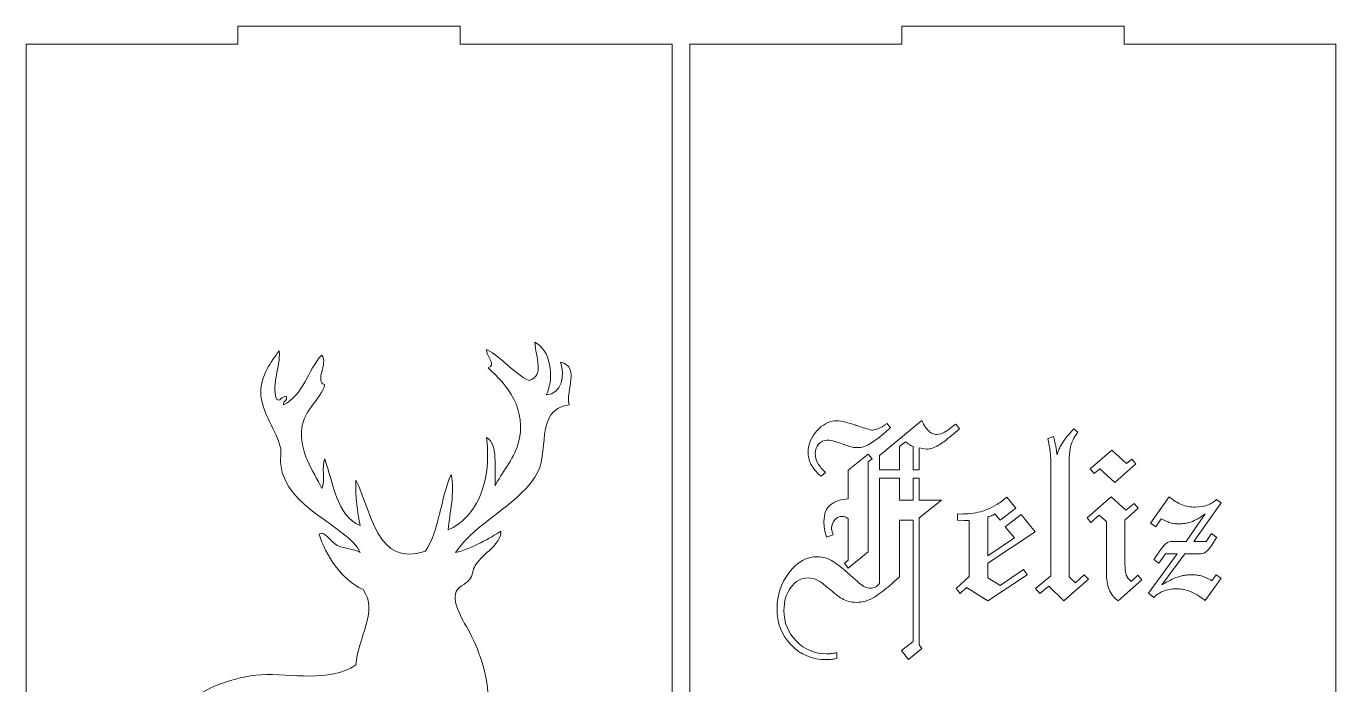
# Model space of a CAD drawing. Header units: millimetres. Extents: x -1983 to 1983, y -412 to 412.
# Drawn here: x 1202.1 to 1421, y 93.6 to 203.6 of the extents above; entities that cross this region are included whole.
import ezdxf

# ---------------------------------------------------------------- set-up
doc = ezdxf.new("R2010")
doc.units = ezdxf.units.MM
doc.header["$MEASUREMENT"] = 0
doc.layers.add('Camada 1', color=7, linetype='Continuous')

msp = doc.modelspace()

# ---------------------------------------------------------------- linework, layer by layer
at = {"layer": 'Camada 1', "color": 250, "lineweight": 9}
for points, knots in [([(1202.1318, 200.589), (1202.1318, 200.589), (1202.1318, -13.4106), (1202.1318, -13.4106), (1202.1318, -13.4106), (1202.1318, -13.4106), (1237.5246, -13.4106), (1237.5246, -13.4106), (1237.5246, -13.4106), (1237.5246, -13.4106), (1237.5246, -16.4106), (1237.5246, -16.4106), (1237.5246, -16.4106), (1237.5246, -16.4106), (1274.6674, -16.4106), (1274.6674, -16.4106), (1274.6674, -16.4106), (1274.6674, -16.4106), (1274.6674, -13.4106), (1274.6674, -13.4106), (1274.6674, -13.4106), (1274.6674, -13.4106), (1310.0602, -13.4106), (1310.0602, -13.4106), (1310.0602, -13.4106), (1310.0602, -13.4106), (1310.0602, 200.589), (1310.0602, 200.589), (1310.0602, 200.589), (1310.0602, 200.589), (1274.6674, 200.589), (1274.6674, 200.589), (1274.6674, 200.589), (1274.6674, 200.589), (1274.6674, 203.589), (1274.6674, 203.589), (1274.6674, 203.589), (1274.6674, 203.589), (1237.5246, 203.589), (1237.5246, 203.589), (1237.5246, 203.589), (1237.5246, 203.589), (1237.5246, 200.589), (1237.5246, 200.589), (1237.5246, 200.589), (1237.5246, 200.589), (1202.1318, 200.589), (1202.1318, 200.589)], [0, 0, 0, 0, 0.07692308, 0.07692308, 0.07692308, 0.07692308, 0.15384615, 0.15384615, 0.15384615, 0.15384615, 0.23076923, 0.23076923, 0.23076923, 0.23076923, 0.30769231, 0.30769231, 0.30769231, 0.30769231, 0.38461538, 0.38461538, 0.38461538, 0.38461538, 0.46153846, 0.46153846, 0.46153846, 0.46153846, 0.53846154, 0.53846154, 0.53846154, 0.53846154, 0.61538462, 0.61538462, 0.61538462, 0.61538462, 0.69230769, 0.69230769, 0.69230769, 0.69230769, 0.76923077, 0.76923077, 0.76923077, 0.76923077, 0.84615385, 0.84615385, 0.84615385, 0.84615385, 1, 1, 1, 1]), ([(1202.1318, 200.589), (1202.1318, 200.589), (1202.1318, -13.4106), (1202.1318, -13.4106), (1202.1318, -13.4106), (1202.1318, -13.4106), (1237.5246, -13.4106), (1237.5246, -13.4106), (1237.5246, -13.4106), (1237.5246, -13.4106), (1237.5246, -16.4106), (1237.5246, -16.4106), (1237.5246, -16.4106), (1237.5246, -16.4106), (1274.6674, -16.4106), (1274.6674, -16.4106), (1274.6674, -16.4106), (1274.6674, -16.4106), (1274.6674, -13.4106), (1274.6674, -13.4106), (1274.6674, -13.4106), (1274.6674, -13.4106), (1310.0602, -13.4106), (1310.0602, -13.4106), (1310.0602, -13.4106), (1310.0602, -13.4106), (1310.0602, 200.589), (1310.0602, 200.589), (1310.0602, 200.589), (1310.0602, 200.589), (1274.6674, 200.589), (1274.6674, 200.589), (1274.6674, 200.589), (1274.6674, 200.589), (1274.6674, 203.589), (1274.6674, 203.589), (1274.6674, 203.589), (1274.6674, 203.589), (1237.5246, 203.589), (1237.5246, 203.589), (1237.5246, 203.589), (1237.5246, 203.589), (1237.5246, 200.589), (1237.5246, 200.589), (1237.5246, 200.589), (1237.5246, 200.589), (1202.1318, 200.589), (1202.1318, 200.589)], [0, 0, 0, 0, 0.07692308, 0.07692308, 0.07692308, 0.07692308, 0.15384615, 0.15384615, 0.15384615, 0.15384615, 0.23076923, 0.23076923, 0.23076923, 0.23076923, 0.30769231, 0.30769231, 0.30769231, 0.30769231, 0.38461538, 0.38461538, 0.38461538, 0.38461538, 0.46153846, 0.46153846, 0.46153846, 0.46153846, 0.53846154, 0.53846154, 0.53846154, 0.53846154, 0.61538462, 0.61538462, 0.61538462, 0.61538462, 0.69230769, 0.69230769, 0.69230769, 0.69230769, 0.76923077, 0.76923077, 0.76923077, 0.76923077, 0.84615385, 0.84615385, 0.84615385, 0.84615385, 1, 1, 1, 1]), ([(1313.0602, 200.589), (1313.0602, 200.589), (1313.0602, -13.4106), (1313.0602, -13.4106), (1313.0602, -13.4106), (1313.0602, -13.4106), (1348.453, -13.4106), (1348.453, -13.4106), (1348.453, -13.4106), (1348.453, -13.4106), (1348.453, -16.4106), (1348.453, -16.4106), (1348.453, -16.4106), (1348.453, -16.4106), (1385.5958, -16.4106), (1385.5958, -16.4106), (1385.5958, -16.4106), (1385.5958, -16.4106), (1385.5958, -13.4106), (1385.5958, -13.4106), (1385.5958, -13.4106), (1385.5958, -13.4106), (1420.9886, -13.4106), (1420.9886, -13.4106), (1420.9886, -13.4106), (1420.9886, -13.4106), (1420.9886, 200.589), (1420.9886, 200.589), (1420.9886, 200.589), (1420.9886, 200.589), (1385.5958, 200.589), (1385.5958, 200.589), (1385.5958, 200.589), (1385.5958, 200.589), (1385.5958, 203.589), (1385.5958, 203.589), (1385.5958, 203.589), (1385.5958, 203.589), (1348.453, 203.589), (1348.453, 203.589), (1348.453, 203.589), (1348.453, 203.589), (1348.453, 200.589), (1348.453, 200.589), (1348.453, 200.589), (1348.453, 200.589), (1313.0602, 200.589), (1313.0602, 200.589)], [0, 0, 0, 0, 0.07692308, 0.07692308, 0.07692308, 0.07692308, 0.15384615, 0.15384615, 0.15384615, 0.15384615, 0.23076923, 0.23076923, 0.23076923, 0.23076923, 0.30769231, 0.30769231, 0.30769231, 0.30769231, 0.38461538, 0.38461538, 0.38461538, 0.38461538, 0.46153846, 0.46153846, 0.46153846, 0.46153846, 0.53846154, 0.53846154, 0.53846154, 0.53846154, 0.61538462, 0.61538462, 0.61538462, 0.61538462, 0.69230769, 0.69230769, 0.69230769, 0.69230769, 0.76923077, 0.76923077, 0.76923077, 0.76923077, 0.84615385, 0.84615385, 0.84615385, 0.84615385, 1, 1, 1, 1]), ([(1287.1516, 150.8027), (1289.6625, 149.6662), (1290.518, 145.0103), (1289.0511, 142.0157), (1289.0511, 142.0157), (1291.6151, 142.0855), (1292.249, 145.4518), (1291.4233, 147.4772), (1291.4233, 147.4772), (1294.7433, 146.7066), (1292.264, 142.8341), (1292.8495, 140.3564), (1292.8495, 140.3564), (1286.8079, 139.4693), (1289.9193, 132.2677), (1287.1516, 128.2494), (1287.1516, 128.2494), (1283.577, 123.0561), (1277.755, 121.0996), (1273.8588, 115.6662), (1273.8588, 115.6662), (1276.7076, 116.3773), (1279.7467, 118.1658), (1281.4558, 119.226), (1281.4558, 119.226), (1281.4799, 116.9816), (1278.5106, 115.62), (1277.1822, 113.5302), (1277.1822, 113.5302), (1276.7076, 112.7836), (1276.7576, 111.8215), (1276.2291, 111.1561), (1276.2291, 111.1561), (1275.5531, 110.2936), (1274.1431, 109.9923), (1273.8588, 108.784), (1273.8588, 108.784), (1273.3505, 106.617), (1275.9634, 103.2155), (1276.9458, 100.9471), (1276.9458, 100.9471), (1278.6086, 97.0928), (1279.5525, 93.9924), (1279.3161, 88.8399), (1279.3161, 88.8399), (1278.9821, 81.4479), (1280.9164, 77.0841), (1278.1303, 71.7482), (1278.1303, 71.7482), (1277.5834, 70.7007), (1276.1901, 69.7735), (1275.9945, 68.4211), (1275.9945, 68.4211), (1275.0112, 61.5793), (1273.8143, 51.4976), (1275.2833, 44.9219), (1275.2833, 44.9219), (1275.5364, 44.0353), (1274.6917, 44.2462), (1274.8065, 43.4959), (1274.8065, 43.4959), (1275.6545, 42.0474), (1276.2551, 40.3549), (1276.7061, 38.5149), (1276.7061, 38.5149), (1274.0616, 37.909), (1270.4665, 38.4892), (1270.533, 41.3636), (1270.533, 41.3636), (1270.5479, 41.9327), (1270.9227, 42.5499), (1271.0097, 43.2595), (1271.0097, 43.2595), (1271.6654, 48.6801), (1268.6891, 56.6263), (1268.8721, 60.5893), (1268.8721, 60.5893), (1266.9564, 61.5626), (1264.089, 62.7418), (1261.7497, 61.3003), (1261.7497, 61.3003), (1261.7593, 60.8939), (1261.5744, 60.6875), (1261.2751, 60.5893), (1261.2751, 60.5893), (1260.4418, 56.8853), (1262.7145, 53.2493), (1262.6995, 49.4281), (1262.6995, 49.4281), (1262.6888, 46.8197), (1261.4397, 44.3457), (1262.2249, 42.0768), (1262.2249, 42.0768), (1262.67, 40.7834), (1264.6375, 40.1812), (1264.1239, 38.5149), (1264.1239, 38.5149), (1262.3043, 38.1528), (1260.0245, 38.4409), (1258.19, 38.7515), (1258.19, 38.7515), (1259.3424, 46.4776), (1257.3822, 53.6997), (1255.1026, 59.8781), (1255.1026, 59.8781), (1252.8299, 59.6855), (1251.1046, 60.4043), (1249.168, 59.8781), (1249.168, 59.8781), (1247.5298, 54.3389), (1239.705, 50.0287), (1242.7591, 42.7864), (1242.7591, 42.7864), (1243.5961, 40.7947), (1245.8056, 40.5142), (1245.8426, 37.3249), (1245.8426, 37.3249), (1244.6585, 37.0959), (1242.4726, 37.473), (1240.6215, 37.3249), (1240.6215, 37.3249), (1240.681, 42.1214), (1235.635, 46.4261), (1235.635, 50.3833), (1235.635, 50.3833), (1235.635, 54.8398), (1242.2693, 58.073), (1239.4356, 64.1512), (1239.4356, 64.1512), (1236.8304, 64.6832), (1235.803, 61.2895), (1234.6874, 58.6898), (1234.6874, 58.6898), (1232.3761, 53.3098), (1229.3552, 46.6755), (1228.2785, 41.1233), (1228.2785, 41.1233), (1229.383, 39.6974), (1231.3411, 39.1246), (1231.1256, 36.3757), (1231.1256, 36.3757), (1229.0598, 36.7078), (1226.8942, 36.4309), (1225.191, 36.6121), (1225.191, 36.6121), (1225.0452, 40.5212), (1224.6719, 44.2274), (1225.191, 48.244), (1225.191, 48.244), (1225.568, 51.1615), (1227.4891, 53.6037), (1227.8032, 55.8395), (1227.8032, 55.8395), (1229.8078, 70.1499), (1220.1709, 83.3045), (1229.2281, 90.7372), (1229.2281, 90.7372), (1232.0379, 93.0487), (1236.8026, 94.9905), (1241.3329, 95.2506), (1241.3329, 95.2506), (1246.5152, 95.5428), (1252.6673, 93.8579), (1257.2379, 96.9115), (1257.2379, 96.9115), (1257.4412, 101.2811), (1261.0884, 105.8683), (1258.4242, 109.4936), (1258.4242, 109.4936), (1254.7256, 111.1764), (1252.204, 115.2983), (1251.0677, 118.7531), (1251.0677, 118.7531), (1252.0098, 119.4458), (1252.8689, 117.4766), (1254.1527, 116.854), (1254.1527, 116.854), (1255.4404, 116.2278), (1256.8519, 116.3885), (1257.9513, 115.6662), (1257.9513, 115.6662), (1255.8823, 120.1849), (1245.5342, 122.9344), (1244.6585, 130.3832), (1244.6585, 130.3832), (1244.564, 131.1834), (1244.808, 132.1572), (1244.6585, 132.996), (1244.6585, 132.996), (1244.1078, 136.0662), (1241.3438, 138.9654), (1241.3329, 142.4881), (1241.3329, 142.4881), (1241.3272, 145.1917), (1243.0122, 147.5196), (1244.4199, 149.3776), (1244.4199, 149.3776), (1244.6419, 146.4111), (1243.0974, 144.127), (1243.9454, 141.304), (1243.9454, 141.304), (1244.5588, 140.7169), (1244.8286, 141.8178), (1245.6044, 141.7792), (1245.6044, 141.7792), (1245.8613, 140.8923), (1245.0183, 141.103), (1245.1293, 140.3564), (1245.1293, 140.3564), (1248.4644, 141.9288), (1249.1498, 146.1483), (1251.5406, 148.6651), (1251.5406, 148.6651), (1252.6727, 147.1404), (1250.2379, 144.3898), (1252.0173, 143.6781), (1252.0173, 143.6781), (1251.2451, 141.1099), (1248.6028, 139.5916), (1248.2167, 136.5557), (1248.2167, 136.5557), (1247.6992, 132.462), (1250.0996, 129.3708), (1251.5406, 126.3504), (1251.5406, 126.3504), (1252.1369, 127.5732), (1251.472, 130.0599), (1252.0173, 131.3331), (1252.0173, 131.3331), (1253.5097, 127.1264), (1253.9699, 121.8903), (1257.9513, 120.1779), (1257.9513, 120.1779), (1257.5153, 122.5076), (1257.1034, 124.8627), (1257.2379, 127.7727), (1257.2379, 127.7727), (1259.7784, 122.7253), (1260.7265, 113.0626), (1268.8721, 115.9042), (1268.8721, 115.9042), (1271.1411, 119.3354), (1271.3942, 124.7761), (1273.1471, 128.7209), (1273.1471, 128.7209), (1273.8143, 125.7572), (1272.8833, 122.3412), (1272.6705, 119.4662), (1272.6705, 119.4662), (1277.0679, 121.3969), (1280.0036, 126.8509), (1279.0795, 134.895), (1279.0795, 134.895), (1281.057, 133.7056), (1280.3453, 129.8293), (1280.5045, 126.8212), (1280.5045, 126.8212), (1281.4538, 128.887), (1283.6009, 131.2794), (1284.303, 133.7056), (1284.303, 133.7056), (1286.0302, 139.6674), (1282.435, 143.7207), (1279.3161, 146.5273), (1279.3161, 146.5273), (1280.7742, 146.9726), (1279.0357, 148.4249), (1279.0795, 149.6142), (1279.0795, 149.6142), (1281.7626, 148.1808), (1283.4235, 145.729), (1286.2018, 144.3898), (1286.2018, 144.3898), (1288.8404, 145.3322), (1287.2311, 148.258), (1287.1516, 150.8027)], [0, 0, 0, 0, 0.01428571, 0.01428571, 0.01428571, 0.01428571, 0.02857143, 0.02857143, 0.02857143, 0.02857143, 0.04285714, 0.04285714, 0.04285714, 0.04285714, 0.05714286, 0.05714286, 0.05714286, 0.05714286, 0.07142857, 0.07142857, 0.07142857, 0.07142857, 0.08571429, 0.08571429, 0.08571429, 0.08571429, 0.1, 0.1, 0.1, 0.1, 0.11428571, 0.11428571, 0.11428571, 0.11428571, 0.12857143, 0.12857143, 0.12857143, 0.12857143, 0.14285714, 0.14285714, 0.14285714, 0.14285714, 0.15714286, 0.15714286, 0.15714286, 0.15714286, 0.17142857, 0.17142857, 0.17142857, 0.17142857, 0.18571429, 0.18571429, 0.18571429, 0.18571429, 0.2, 0.2, 0.2, 0.2, 0.21428571, 0.21428571, 0.21428571, 0.21428571, 0.22857143, 0.22857143, 0.22857143, 0.22857143, 0.24285714, 0.24285714, 0.24285714, 0.24285714, 0.25714286, 0.25714286, 0.25714286, 0.25714286, 0.27142857, 0.27142857, 0.27142857, 0.27142857, 0.28571429, 0.28571429, 0.28571429, 0.28571429, 0.3, 0.3, 0.3, 0.3, 0.31428571, 0.31428571, 0.31428571, 0.31428571, 0.32857143, 0.32857143, 0.32857143, 0.32857143, 0.34285714, 0.34285714, 0.34285714, 0.34285714, 0.35714286, 0.35714286, 0.35714286, 0.35714286, 0.37142857, 0.37142857, 0.37142857, 0.37142857, 0.38571429, 0.38571429, 0.38571429, 0.38571429, 0.4, 0.4, 0.4, 0.4, 0.41428571, 0.41428571, 0.41428571, 0.41428571, 0.42857143, 0.42857143, 0.42857143, 0.42857143, 0.44285714, 0.44285714, 0.44285714, 0.44285714, 0.45714286, 0.45714286, 0.45714286, 0.45714286, 0.47142857, 0.47142857, 0.47142857, 0.47142857, 0.48571429, 0.48571429, 0.48571429, 0.48571429, 0.5, 0.5, 0.5, 0.5, 0.51428571, 0.51428571, 0.51428571, 0.51428571, 0.52857143, 0.52857143, 0.52857143, 0.52857143, 0.54285714, 0.54285714, 0.54285714, 0.54285714, 0.55714286, 0.55714286, 0.55714286, 0.55714286, 0.57142857, 0.57142857, 0.57142857, 0.57142857, 0.58571429, 0.58571429, 0.58571429, 0.58571429, 0.6, 0.6, 0.6, 0.6, 0.61428571, 0.61428571, 0.61428571, 0.61428571, 0.62857143, 0.62857143, 0.62857143, 0.62857143, 0.64285714, 0.64285714, 0.64285714, 0.64285714, 0.65714286, 0.65714286, 0.65714286, 0.65714286, 0.67142857, 0.67142857, 0.67142857, 0.67142857, 0.68571429, 0.68571429, 0.68571429, 0.68571429, 0.7, 0.7, 0.7, 0.7, 0.71428571, 0.71428571, 0.71428571, 0.71428571, 0.72857143, 0.72857143, 0.72857143, 0.72857143, 0.74285714, 0.74285714, 0.74285714, 0.74285714, 0.75714286, 0.75714286, 0.75714286, 0.75714286, 0.77142857, 0.77142857, 0.77142857, 0.77142857, 0.78571429, 0.78571429, 0.78571429, 0.78571429, 0.8, 0.8, 0.8, 0.8, 0.81428571, 0.81428571, 0.81428571, 0.81428571, 0.82857143, 0.82857143, 0.82857143, 0.82857143, 0.84285714, 0.84285714, 0.84285714, 0.84285714, 0.85714286, 0.85714286, 0.85714286, 0.85714286, 0.87142857, 0.87142857, 0.87142857, 0.87142857, 0.88571429, 0.88571429, 0.88571429, 0.88571429, 0.9, 0.9, 0.9, 0.9, 0.91428571, 0.91428571, 0.91428571, 0.91428571, 0.92857143, 0.92857143, 0.92857143, 0.92857143, 0.94285714, 0.94285714, 0.94285714, 0.94285714, 0.95714286, 0.95714286, 0.95714286, 0.95714286, 0.97142857, 0.97142857, 0.97142857, 0.97142857, 1, 1, 1, 1]), ([(1334.962, 128.41), (1334.5779, 128.7349), (1334.2456, 129.0674), (1333.9648, 129.4072), (1333.9648, 129.4072), (1333.6842, 129.7467), (1333.4552, 130.094), (1333.278, 130.4485), (1333.278, 130.4485), (1333.1007, 130.7736), (1332.9752, 131.106), (1332.9014, 131.4458), (1332.9014, 131.4458), (1332.8275, 131.7853), (1332.7905, 132.1324), (1332.7905, 132.487), (1332.7905, 132.487), (1332.7905, 132.5462), (1332.7905, 132.6052), (1332.7905, 132.6642), (1332.7905, 132.6642), (1332.7905, 132.7234), (1332.7905, 132.7824), (1332.7905, 132.8415), (1332.7905, 132.8415), (1332.9088, 133.9938), (1333.4183, 135.0647), (1334.3195, 136.0544), (1334.3195, 136.0544), (1335.2206, 137.0441), (1336.188, 137.5833), (1337.222, 137.672), (1337.222, 137.672), (1337.2812, 137.672), (1337.3328, 137.672), (1337.3772, 137.672), (1337.3772, 137.672), (1337.4214, 137.672), (1337.4584, 137.672), (1337.4879, 137.672), (1337.4879, 137.672), (1337.9902, 137.672), (1338.5072, 137.6055), (1339.0389, 137.4726), (1339.0389, 137.4726), (1339.5708, 137.3397), (1340.1173, 137.1696), (1340.6787, 136.9629), (1340.6787, 136.9629), (1340.7377, 136.9629), (1340.8043, 136.9481), (1340.878, 136.9187), (1340.878, 136.9187), (1340.952, 136.8891), (1341.0332, 136.8594), (1341.1217, 136.8301), (1341.1217, 136.8301), (1341.5059, 136.6822), (1341.8974, 136.5493), (1342.2962, 136.431), (1342.2962, 136.431), (1342.695, 136.313), (1343.0865, 136.2095), (1343.4707, 136.1209), (1343.4707, 136.1209), (1343.6773, 136.1209), (1343.9284, 136.1726), (1344.2239, 136.276), (1344.2239, 136.276), (1344.5194, 136.3795), (1344.8295, 136.5196), (1345.1546, 136.6969), (1345.1546, 136.6969), (1345.2727, 136.7561), (1345.4056, 136.8373), (1345.5535, 136.9409), (1345.5535, 136.9409), (1345.701, 137.0441), (1345.834, 137.1402), (1345.9522, 137.2288), (1345.9522, 137.2288), (1345.9522, 137.2288), (1346.5726, 136.564), (1346.5726, 136.564), (1346.5726, 136.564), (1346.3363, 136.3573), (1346.0927, 136.143), (1345.8415, 135.9215), (1345.8415, 135.9215), (1345.5903, 135.6999), (1345.3319, 135.4709), (1345.0661, 135.2347), (1345.0661, 135.2347), (1344.4455, 134.7323), (1343.7956, 134.2671), (1343.1159, 133.8386), (1343.1159, 133.8386), (1342.4366, 133.4103), (1341.7423, 133.1962), (1341.0332, 133.1962), (1341.0332, 133.1962), (1340.59, 133.1962), (1340.1616, 133.2626), (1339.7481, 133.3956), (1339.7481, 133.3956), (1339.3344, 133.5285), (1338.9209, 133.6686), (1338.5072, 133.8166), (1338.5072, 133.8166), (1338.0936, 133.9641), (1337.68, 134.1046), (1337.2664, 134.2375), (1337.2664, 134.2375), (1336.8528, 134.3704), (1336.4245, 134.4369), (1335.9814, 134.4369), (1335.9814, 134.4369), (1335.42, 134.4369), (1334.9473, 134.2228), (1334.5631, 133.7943), (1334.5631, 133.7943), (1334.1791, 133.366), (1333.9872, 132.8564), (1333.9872, 132.2654), (1333.9872, 132.2654), (1333.9872, 131.6744), (1334.1274, 131.1207), (1334.4082, 130.6035), (1334.4082, 130.6035), (1334.6886, 130.0865), (1335.1246, 129.577), (1335.7153, 129.0747), (1335.7153, 129.0747), (1335.7153, 129.0747), (1334.962, 128.41), (1334.962, 128.41)], [0, 0, 0, 0, 0.02857143, 0.02857143, 0.02857143, 0.02857143, 0.05714286, 0.05714286, 0.05714286, 0.05714286, 0.08571429, 0.08571429, 0.08571429, 0.08571429, 0.11428571, 0.11428571, 0.11428571, 0.11428571, 0.14285714, 0.14285714, 0.14285714, 0.14285714, 0.17142857, 0.17142857, 0.17142857, 0.17142857, 0.2, 0.2, 0.2, 0.2, 0.22857143, 0.22857143, 0.22857143, 0.22857143, 0.25714286, 0.25714286, 0.25714286, 0.25714286, 0.28571429, 0.28571429, 0.28571429, 0.28571429, 0.31428571, 0.31428571, 0.31428571, 0.31428571, 0.34285714, 0.34285714, 0.34285714, 0.34285714, 0.37142857, 0.37142857, 0.37142857, 0.37142857, 0.4, 0.4, 0.4, 0.4, 0.42857143, 0.42857143, 0.42857143, 0.42857143, 0.45714286, 0.45714286, 0.45714286, 0.45714286, 0.48571429, 0.48571429, 0.48571429, 0.48571429, 0.51428571, 0.51428571, 0.51428571, 0.51428571, 0.54285714, 0.54285714, 0.54285714, 0.54285714, 0.57142857, 0.57142857, 0.57142857, 0.57142857, 0.6, 0.6, 0.6, 0.6, 0.62857143, 0.62857143, 0.62857143, 0.62857143, 0.65714286, 0.65714286, 0.65714286, 0.65714286, 0.68571429, 0.68571429, 0.68571429, 0.68571429, 0.71428571, 0.71428571, 0.71428571, 0.71428571, 0.74285714, 0.74285714, 0.74285714, 0.74285714, 0.77142857, 0.77142857, 0.77142857, 0.77142857, 0.8, 0.8, 0.8, 0.8, 0.82857143, 0.82857143, 0.82857143, 0.82857143, 0.85714286, 0.85714286, 0.85714286, 0.85714286, 0.88571429, 0.88571429, 0.88571429, 0.88571429, 0.91428571, 0.91428571, 0.91428571, 0.91428571, 0.94285714, 0.94285714, 0.94285714, 0.94285714, 1, 1, 1, 1]), ([(1344.7113, 129.5092), (1344.7113, 129.5092), (1344.7113, 131.911), (1344.7113, 131.911), (1344.7113, 131.911), (1344.7113, 131.911), (1351.8019, 137.7163), (1351.8019, 137.7163), (1351.8019, 137.7163), (1352.0087, 137.2732), (1352.2081, 136.9112), (1352.4001, 136.6305), (1352.4001, 136.6305), (1352.5922, 136.3499), (1352.7769, 136.1355), (1352.9542, 135.9879), (1352.9542, 135.9879), (1353.161, 135.781), (1353.3751, 135.6334), (1353.5966, 135.5448), (1353.5966, 135.5448), (1353.8182, 135.4562), (1354.0619, 135.412), (1354.328, 135.412), (1354.328, 135.412), (1354.7711, 135.412), (1355.1845, 135.5299), (1355.5687, 135.7664), (1355.5687, 135.7664), (1355.9527, 136.0027), (1356.3222, 136.2537), (1356.6766, 136.5196), (1356.6766, 136.5196), (1356.8242, 136.6379), (1356.9647, 136.7487), (1357.0976, 136.8522), (1357.0976, 136.8522), (1357.2306, 136.9554), (1357.3559, 137.0516), (1357.4741, 137.1402), (1357.4741, 137.1402), (1357.4741, 137.1402), (1358.0948, 136.3424), (1358.0948, 136.3424), (1358.0948, 136.3424), (1357.8584, 136.1355), (1357.5925, 135.9067), (1357.2969, 135.6557), (1357.2969, 135.6557), (1357.0015, 135.4045), (1356.6913, 135.1461), (1356.3665, 134.88), (1356.3665, 134.88), (1356.1004, 134.6437), (1355.8124, 134.4147), (1355.5022, 134.1931), (1355.5022, 134.1931), (1355.192, 133.9716), (1354.8891, 133.7722), (1354.5938, 133.5949), (1354.5938, 133.5949), (1354.2391, 133.3881), (1353.8996, 133.2256), (1353.5745, 133.1075), (1353.5745, 133.1075), (1353.2496, 132.9893), (1352.9246, 132.9301), (1352.5997, 132.9301), (1352.5997, 132.9301), (1352.5997, 132.9301), (1351.3588, 133.1519), (1351.3588, 133.1519), (1351.3588, 133.1519), (1351.3588, 133.1519), (1351.3588, 129.5092), (1351.3588, 129.5092), (1351.3588, 129.5092), (1351.3588, 129.5092), (1350.3394, 129.5092), (1350.3394, 129.5092), (1350.3394, 129.5092), (1350.3394, 129.5092), (1350.3394, 133.4177), (1350.3394, 133.4177), (1350.3394, 133.4177), (1350.2214, 133.4471), (1350.1178, 133.4842), (1350.0293, 133.5285), (1350.0293, 133.5285), (1349.9406, 133.5728), (1349.852, 133.6244), (1349.7634, 133.6836), (1349.7634, 133.6836), (1349.7337, 133.7131), (1349.7116, 133.7354), (1349.6969, 133.7501), (1349.6969, 133.7501), (1349.6823, 133.7648), (1349.66, 133.7722), (1349.6305, 133.7722), (1349.6305, 133.7722), (1349.5418, 133.8313), (1349.4606, 133.8904), (1349.3867, 133.9494), (1349.3867, 133.9494), (1349.3128, 134.0085), (1349.2167, 134.0824), (1349.0987, 134.1711), (1349.0987, 134.1711), (1349.0987, 134.1711), (1348.0793, 133.4177), (1348.0793, 133.4177), (1348.0793, 133.4177), (1348.0793, 133.4177), (1348.0793, 129.5092), (1348.0793, 129.5092), (1348.0793, 129.5092), (1348.0793, 129.5092), (1344.7113, 129.5092), (1344.7113, 129.5092)], [0, 0, 0, 0, 0.03225806, 0.03225806, 0.03225806, 0.03225806, 0.06451613, 0.06451613, 0.06451613, 0.06451613, 0.09677419, 0.09677419, 0.09677419, 0.09677419, 0.12903226, 0.12903226, 0.12903226, 0.12903226, 0.16129032, 0.16129032, 0.16129032, 0.16129032, 0.19354839, 0.19354839, 0.19354839, 0.19354839, 0.22580645, 0.22580645, 0.22580645, 0.22580645, 0.25806452, 0.25806452, 0.25806452, 0.25806452, 0.29032258, 0.29032258, 0.29032258, 0.29032258, 0.32258065, 0.32258065, 0.32258065, 0.32258065, 0.35483871, 0.35483871, 0.35483871, 0.35483871, 0.38709677, 0.38709677, 0.38709677, 0.38709677, 0.41935484, 0.41935484, 0.41935484, 0.41935484, 0.4516129, 0.4516129, 0.4516129, 0.4516129, 0.48387097, 0.48387097, 0.48387097, 0.48387097, 0.51612903, 0.51612903, 0.51612903, 0.51612903, 0.5483871, 0.5483871, 0.5483871, 0.5483871, 0.58064516, 0.58064516, 0.58064516, 0.58064516, 0.61290323, 0.61290323, 0.61290323, 0.61290323, 0.64516129, 0.64516129, 0.64516129, 0.64516129, 0.67741935, 0.67741935, 0.67741935, 0.67741935, 0.70967742, 0.70967742, 0.70967742, 0.70967742, 0.74193548, 0.74193548, 0.74193548, 0.74193548, 0.77419355, 0.77419355, 0.77419355, 0.77419355, 0.80645161, 0.80645161, 0.80645161, 0.80645161, 0.83870968, 0.83870968, 0.83870968, 0.83870968, 0.87096774, 0.87096774, 0.87096774, 0.87096774, 0.90322581, 0.90322581, 0.90322581, 0.90322581, 0.93548387, 0.93548387, 0.93548387, 0.93548387, 1, 1, 1, 1]), ([(1371.5223, 108.8225), (1371.5223, 108.8225), (1370.8131, 109.6647), (1370.8131, 109.6647), (1370.8131, 109.6647), (1370.8131, 109.6647), (1373.3393, 111.7918), (1373.3393, 111.7918), (1373.3393, 111.7918), (1373.3393, 111.7918), (1373.3393, 131.4235), (1373.3393, 131.4235), (1373.3393, 131.4235), (1373.3393, 131.5712), (1373.3318, 131.7409), (1373.3171, 131.9331), (1373.3171, 131.9331), (1373.3023, 132.125), (1373.28, 132.3097), (1373.2506, 132.487), (1373.2506, 132.487), (1373.2211, 132.8711), (1373.1692, 133.2477), (1373.0955, 133.6171), (1373.0955, 133.6171), (1373.0216, 133.9863), (1372.9402, 134.3483), (1372.8516, 134.7028), (1372.8516, 134.7028), (1372.8516, 134.7028), (1373.8267, 135.0575), (1373.8267, 135.0575), (1373.8267, 135.0575), (1373.8857, 134.7323), (1373.945, 134.4665), (1374.004, 134.2596), (1374.004, 134.2596), (1374.0629, 134.0527), (1374.1072, 133.8461), (1374.1368, 133.6393), (1374.1368, 133.6393), (1374.1664, 133.5507), (1374.1887, 133.4471), (1374.2033, 133.3291), (1374.2033, 133.3291), (1374.218, 133.2109), (1374.2401, 133.0926), (1374.2698, 132.9744), (1374.2698, 132.9744), (1374.2994, 132.8268), (1374.3215, 132.6792), (1374.3362, 132.5313), (1374.3362, 132.5313), (1374.3511, 132.3836), (1374.3733, 132.2064), (1374.4027, 131.9996), (1374.4027, 131.9996), (1374.4913, 132.2951), (1374.5874, 132.5684), (1374.6907, 132.8193), (1374.6907, 132.8193), (1374.7943, 133.0704), (1374.905, 133.3142), (1375.0232, 133.5507), (1375.0232, 133.5507), (1375.2595, 133.9641), (1375.5476, 134.3853), (1375.8873, 134.8135), (1375.8873, 134.8135), (1376.2271, 135.2419), (1376.6628, 135.7518), (1377.1947, 136.3424), (1377.1947, 136.3424), (1377.1947, 136.3424), (1377.9037, 135.8107), (1377.9037, 135.8107), (1377.9037, 135.8107), (1377.7265, 135.5745), (1377.5713, 135.3527), (1377.4384, 135.1461), (1377.4384, 135.1461), (1377.3055, 134.9392), (1377.1947, 134.7323), (1377.1061, 134.5255), (1377.1061, 134.5255), (1376.8402, 134.0527), (1376.6628, 133.5507), (1376.5741, 133.0187), (1376.5741, 133.0187), (1376.4855, 132.487), (1376.4411, 131.8224), (1376.4411, 131.0245), (1376.4411, 131.0245), (1376.4411, 131.0245), (1376.4411, 111.6146), (1376.4411, 111.6146), (1376.4411, 111.6146), (1376.4411, 111.6146), (1377.4606, 110.6395), (1377.4606, 110.6395), (1377.4606, 110.6395), (1377.4606, 110.6395), (1378.923, 111.969), (1378.923, 111.969), (1378.923, 111.969), (1378.923, 111.969), (1379.632, 111.2157), (1379.632, 111.2157), (1379.632, 111.2157), (1379.632, 111.2157), (1375.5549, 107.6261), (1375.5549, 107.6261), (1375.5549, 107.6261), (1375.5549, 107.6261), (1373.0289, 110.0634), (1373.0289, 110.0634), (1373.0289, 110.0634), (1373.0289, 110.0634), (1371.5223, 108.8225), (1371.5223, 108.8225)], [0, 0, 0, 0, 0.03225806, 0.03225806, 0.03225806, 0.03225806, 0.06451613, 0.06451613, 0.06451613, 0.06451613, 0.09677419, 0.09677419, 0.09677419, 0.09677419, 0.12903226, 0.12903226, 0.12903226, 0.12903226, 0.16129032, 0.16129032, 0.16129032, 0.16129032, 0.19354839, 0.19354839, 0.19354839, 0.19354839, 0.22580645, 0.22580645, 0.22580645, 0.22580645, 0.25806452, 0.25806452, 0.25806452, 0.25806452, 0.29032258, 0.29032258, 0.29032258, 0.29032258, 0.32258065, 0.32258065, 0.32258065, 0.32258065, 0.35483871, 0.35483871, 0.35483871, 0.35483871, 0.38709677, 0.38709677, 0.38709677, 0.38709677, 0.41935484, 0.41935484, 0.41935484, 0.41935484, 0.4516129, 0.4516129, 0.4516129, 0.4516129, 0.48387097, 0.48387097, 0.48387097, 0.48387097, 0.51612903, 0.51612903, 0.51612903, 0.51612903, 0.5483871, 0.5483871, 0.5483871, 0.5483871, 0.58064516, 0.58064516, 0.58064516, 0.58064516, 0.61290323, 0.61290323, 0.61290323, 0.61290323, 0.64516129, 0.64516129, 0.64516129, 0.64516129, 0.67741935, 0.67741935, 0.67741935, 0.67741935, 0.70967742, 0.70967742, 0.70967742, 0.70967742, 0.74193548, 0.74193548, 0.74193548, 0.74193548, 0.77419355, 0.77419355, 0.77419355, 0.77419355, 0.80645161, 0.80645161, 0.80645161, 0.80645161, 0.83870968, 0.83870968, 0.83870968, 0.83870968, 0.87096774, 0.87096774, 0.87096774, 0.87096774, 0.90322581, 0.90322581, 0.90322581, 0.90322581, 0.93548387, 0.93548387, 0.93548387, 0.93548387, 1, 1, 1, 1]), ([(1338.8616, 113.9189), (1338.8616, 113.9189), (1339.4821, 114.4063), (1339.4821, 114.4063), (1339.4821, 114.4063), (1339.4821, 114.4063), (1339.4821, 121.3639), (1339.4821, 121.3639), (1339.4821, 121.3639), (1339.3934, 121.423), (1339.3123, 121.4746), (1339.2384, 121.519), (1339.2384, 121.519), (1339.1647, 121.5633), (1339.0833, 121.6003), (1338.9946, 121.6298), (1338.9946, 121.6298), (1338.9061, 121.6593), (1338.8249, 121.6815), (1338.7509, 121.6963), (1338.7509, 121.6963), (1338.677, 121.7111), (1338.5958, 121.7183), (1338.5072, 121.7183), (1338.5072, 121.7183), (1338.0345, 121.7183), (1337.6208, 121.5264), (1337.2664, 121.1423), (1337.2664, 121.1423), (1336.9119, 120.7582), (1336.7346, 120.2855), (1336.7346, 119.7241), (1336.7346, 119.7241), (1336.7346, 119.6651), (1336.7346, 119.6062), (1336.7346, 119.5469), (1336.7346, 119.5469), (1336.7346, 119.4879), (1336.7492, 119.4287), (1336.779, 119.3697), (1336.779, 119.3697), (1336.779, 119.2811), (1336.801, 119.1777), (1336.8454, 119.0595), (1336.8454, 119.0595), (1336.8897, 118.9412), (1336.9415, 118.8084), (1337.0004, 118.6607), (1337.0004, 118.6607), (1337.0004, 118.6607), (1335.8928, 118.2618), (1335.8928, 118.2618), (1335.8928, 118.2618), (1335.7745, 118.6458), (1335.6783, 118.9857), (1335.6045, 119.2811), (1335.6045, 119.2811), (1335.5308, 119.5764), (1335.4937, 119.8571), (1335.4937, 120.1229), (1335.4937, 120.1229), (1335.4644, 120.2412), (1335.4494, 120.3594), (1335.4494, 120.4777), (1335.4494, 120.4777), (1335.4494, 120.5956), (1335.4494, 120.7138), (1335.4494, 120.8322), (1335.4494, 120.8322), (1335.4494, 122.1617), (1335.8263, 123.1143), (1336.5795, 123.6904), (1336.5795, 123.6904), (1337.3328, 124.2667), (1338.3004, 124.5842), (1339.4821, 124.6432), (1339.4821, 124.6432), (1339.4821, 124.6432), (1339.4821, 129.4294), (1339.4821, 129.4294), (1339.4821, 129.4294), (1339.4821, 129.4294), (1342.8501, 132.1324), (1342.8501, 132.1324), (1342.8501, 132.1324), (1342.8501, 132.1324), (1343.5149, 131.3349), (1343.5149, 131.3349), (1343.5149, 131.3349), (1343.5149, 131.3349), (1342.8501, 130.8029), (1342.8501, 130.8029), (1342.8501, 130.8029), (1342.8501, 130.8029), (1342.8501, 115.8244), (1342.8501, 115.8244), (1342.8501, 115.8244), (1342.8501, 115.8244), (1339.4821, 113.077), (1339.4821, 113.077), (1339.4821, 113.077), (1339.4821, 113.077), (1338.8616, 113.9189), (1338.8616, 113.9189)], [0, 0, 0, 0, 0.03703704, 0.03703704, 0.03703704, 0.03703704, 0.07407407, 0.07407407, 0.07407407, 0.07407407, 0.11111111, 0.11111111, 0.11111111, 0.11111111, 0.14814815, 0.14814815, 0.14814815, 0.14814815, 0.18518519, 0.18518519, 0.18518519, 0.18518519, 0.22222222, 0.22222222, 0.22222222, 0.22222222, 0.25925926, 0.25925926, 0.25925926, 0.25925926, 0.2962963, 0.2962963, 0.2962963, 0.2962963, 0.33333333, 0.33333333, 0.33333333, 0.33333333, 0.37037037, 0.37037037, 0.37037037, 0.37037037, 0.40740741, 0.40740741, 0.40740741, 0.40740741, 0.44444444, 0.44444444, 0.44444444, 0.44444444, 0.48148148, 0.48148148, 0.48148148, 0.48148148, 0.51851852, 0.51851852, 0.51851852, 0.51851852, 0.55555556, 0.55555556, 0.55555556, 0.55555556, 0.59259259, 0.59259259, 0.59259259, 0.59259259, 0.62962963, 0.62962963, 0.62962963, 0.62962963, 0.66666667, 0.66666667, 0.66666667, 0.66666667, 0.7037037, 0.7037037, 0.7037037, 0.7037037, 0.74074074, 0.74074074, 0.74074074, 0.74074074, 0.77777778, 0.77777778, 0.77777778, 0.77777778, 0.81481481, 0.81481481, 0.81481481, 0.81481481, 0.85185185, 0.85185185, 0.85185185, 0.85185185, 0.88888889, 0.88888889, 0.88888889, 0.88888889, 0.92592593, 0.92592593, 0.92592593, 0.92592593, 1, 1, 1, 1]), ([(1384.0634, 127.3907), (1384.0634, 127.3907), (1381.5375, 129.6509), (1381.5375, 129.6509), (1381.5375, 129.6509), (1381.5375, 129.6509), (1380.6071, 128.8531), (1380.6071, 128.8531), (1380.6071, 128.8531), (1380.6071, 128.8531), (1379.9421, 129.6509), (1379.9421, 129.6509), (1379.9421, 129.6509), (1379.9421, 129.6509), (1383.5317, 132.7529), (1383.5317, 132.7529), (1383.5317, 132.7529), (1383.5317, 132.7529), (1386.0133, 130.537), (1386.0133, 130.537), (1386.0133, 130.537), (1386.0133, 130.537), (1386.8997, 131.2907), (1386.8997, 131.2907), (1386.8997, 131.2907), (1386.8997, 131.2907), (1387.5644, 130.4928), (1387.5644, 130.4928), (1387.5644, 130.4928), (1387.5644, 130.4928), (1384.0634, 127.3907), (1384.0634, 127.3907)], [0, 0, 0, 0, 0.11111111, 0.11111111, 0.11111111, 0.11111111, 0.22222222, 0.22222222, 0.22222222, 0.22222222, 0.33333333, 0.33333333, 0.33333333, 0.33333333, 0.44444444, 0.44444444, 0.44444444, 0.44444444, 0.55555556, 0.55555556, 0.55555556, 0.55555556, 0.66666667, 0.66666667, 0.66666667, 0.66666667, 0.77777778, 0.77777778, 0.77777778, 0.77777778, 1, 1, 1, 1]), ([(1337.5765, 98.0098), (1337.3993, 97.9505), (1337.237, 97.9062), (1337.0891, 97.8765), (1337.0891, 97.8765), (1336.9415, 97.8472), (1336.7937, 97.8323), (1336.646, 97.8323), (1336.646, 97.8323), (1336.5278, 97.8029), (1336.4022, 97.7879), (1336.2693, 97.7879), (1336.2693, 97.7879), (1336.1364, 97.7879), (1335.9961, 97.7879), (1335.8484, 97.7879), (1335.8484, 97.7879), (1333.4848, 97.7879), (1331.5203, 98.6079), (1329.9543, 100.2476), (1329.9543, 100.2476), (1328.3885, 101.8873), (1327.6056, 103.933), (1327.6056, 106.3852), (1327.6056, 106.3852), (1327.6056, 108.601), (1328.2852, 110.5879), (1329.6441, 112.3456), (1329.6441, 112.3456), (1331.0033, 114.1035), (1332.569, 114.9825), (1334.3416, 114.9825), (1334.3416, 114.9825), (1335.2871, 114.9825), (1336.1733, 114.7092), (1337.0004, 114.1625), (1337.0004, 114.1625), (1337.8277, 113.6162), (1338.6106, 113.0178), (1339.3491, 112.3677), (1339.3491, 112.3677), (1340.0877, 111.6884), (1340.7747, 111.0754), (1341.41, 110.5287), (1341.41, 110.5287), (1342.045, 109.9822), (1342.6434, 109.7089), (1343.2049, 109.7089), (1343.2049, 109.7089), (1343.5, 109.7089), (1343.7733, 109.7754), (1344.0245, 109.9083), (1344.0245, 109.9083), (1344.2757, 110.0413), (1344.5047, 110.2407), (1344.7113, 110.5066), (1344.7113, 110.5066), (1344.7113, 110.5066), (1344.7113, 128.1098), (1344.7113, 128.1098), (1344.7113, 128.1098), (1344.7113, 128.1098), (1348.0793, 128.1098), (1348.0793, 128.1098), (1348.0793, 128.1098), (1348.0793, 128.1098), (1348.0793, 124.4217), (1348.0793, 124.4217), (1348.0793, 124.4217), (1348.0793, 124.4217), (1350.3394, 124.4217), (1350.3394, 124.4217), (1350.3394, 124.4217), (1350.3394, 124.4217), (1350.3394, 128.1098), (1350.3394, 128.1098), (1350.3394, 128.1098), (1350.3394, 128.1098), (1351.3588, 128.1098), (1351.3588, 128.1098), (1351.3588, 128.1098), (1351.3588, 128.1098), (1351.3588, 124.4217), (1351.3588, 124.4217), (1351.3588, 124.4217), (1351.3588, 124.4217), (1355.0812, 124.4217), (1355.0812, 124.4217), (1355.0812, 124.4217), (1355.0812, 124.4217), (1351.3588, 121.4525), (1351.3588, 121.4525), (1351.3588, 121.4525), (1351.3588, 121.4525), (1351.3588, 100.2698), (1351.3588, 100.2698), (1351.3588, 100.2698), (1351.3588, 100.2698), (1351.8019, 99.6493), (1351.8019, 99.6493), (1351.8019, 99.6493), (1351.8019, 99.6493), (1349.5861, 97.7879), (1349.5861, 97.7879), (1349.5861, 97.7879), (1349.5861, 97.7879), (1348.3896, 99.2948), (1348.3896, 99.2948), (1348.3896, 99.2948), (1348.3896, 99.2948), (1350.3394, 100.8458), (1350.3394, 100.8458), (1350.3394, 100.8458), (1350.3394, 100.8458), (1350.3394, 121.0981), (1350.3394, 121.0981), (1350.3394, 121.0981), (1350.3394, 121.0981), (1348.0793, 121.0981), (1348.0793, 121.0981), (1348.0793, 121.0981), (1348.0793, 121.0981), (1348.0793, 111.6146), (1348.0793, 111.6146), (1348.0793, 111.6146), (1347.8134, 111.378), (1347.5551, 111.1492), (1347.3039, 110.9274), (1347.3039, 110.9274), (1347.0528, 110.706), (1346.7942, 110.4772), (1346.5283, 110.2407), (1346.5283, 110.2407), (1345.701, 109.5022), (1344.822, 108.8375), (1343.8916, 108.2465), (1343.8916, 108.2465), (1342.9609, 107.6556), (1341.9342, 107.3603), (1340.8116, 107.3603), (1340.8116, 107.3603), (1339.9253, 107.3603), (1339.1498, 107.5669), (1338.4851, 107.9806), (1338.4851, 107.9806), (1337.8204, 108.3941), (1337.1926, 108.8668), (1336.6017, 109.3988), (1336.6017, 109.3988), (1336.5131, 109.4577), (1336.4245, 109.5242), (1336.3358, 109.5982), (1336.3358, 109.5982), (1336.2473, 109.6719), (1336.1437, 109.7533), (1336.0256, 109.8419), (1336.0256, 109.8419), (1335.553, 110.285), (1335.0581, 110.6616), (1334.5411, 110.972), (1334.5411, 110.972), (1334.024, 111.2822), (1333.4405, 111.4373), (1332.7905, 111.4373), (1332.7905, 111.4373), (1331.6679, 111.4373), (1330.715, 110.9128), (1329.9321, 109.864), (1329.9321, 109.864), (1329.1492, 108.8153), (1328.7579, 107.5226), (1328.7579, 105.9865), (1328.7579, 105.9865), (1328.7579, 103.9773), (1329.4521, 102.2712), (1330.8407, 100.8679), (1330.8407, 100.8679), (1332.2292, 99.4647), (1333.9132, 98.763), (1335.8928, 98.763), (1335.8928, 98.763), (1335.9517, 98.763), (1336.0182, 98.763), (1336.0921, 98.763), (1336.0921, 98.763), (1336.1658, 98.763), (1336.2323, 98.763), (1336.2915, 98.763), (1336.2915, 98.763), (1336.4687, 98.7926), (1336.6607, 98.8148), (1336.8675, 98.8295), (1336.8675, 98.8295), (1337.0744, 98.8442), (1337.3107, 98.8813), (1337.5765, 98.9403), (1337.5765, 98.9403), (1337.5765, 98.9403), (1337.5765, 98.0098), (1337.5765, 98.0098)], [0, 0, 0, 0, 0.01960784, 0.01960784, 0.01960784, 0.01960784, 0.03921569, 0.03921569, 0.03921569, 0.03921569, 0.05882353, 0.05882353, 0.05882353, 0.05882353, 0.07843137, 0.07843137, 0.07843137, 0.07843137, 0.09803922, 0.09803922, 0.09803922, 0.09803922, 0.11764706, 0.11764706, 0.11764706, 0.11764706, 0.1372549, 0.1372549, 0.1372549, 0.1372549, 0.15686275, 0.15686275, 0.15686275, 0.15686275, 0.17647059, 0.17647059, 0.17647059, 0.17647059, 0.19607843, 0.19607843, 0.19607843, 0.19607843, 0.21568627, 0.21568627, 0.21568627, 0.21568627, 0.23529412, 0.23529412, 0.23529412, 0.23529412, 0.25490196, 0.25490196, 0.25490196, 0.25490196, 0.2745098, 0.2745098, 0.2745098, 0.2745098, 0.29411765, 0.29411765, 0.29411765, 0.29411765, 0.31372549, 0.31372549, 0.31372549, 0.31372549, 0.33333333, 0.33333333, 0.33333333, 0.33333333, 0.35294118, 0.35294118, 0.35294118, 0.35294118, 0.37254902, 0.37254902, 0.37254902, 0.37254902, 0.39215686, 0.39215686, 0.39215686, 0.39215686, 0.41176471, 0.41176471, 0.41176471, 0.41176471, 0.43137255, 0.43137255, 0.43137255, 0.43137255, 0.45098039, 0.45098039, 0.45098039, 0.45098039, 0.47058824, 0.47058824, 0.47058824, 0.47058824, 0.49019608, 0.49019608, 0.49019608, 0.49019608, 0.50980392, 0.50980392, 0.50980392, 0.50980392, 0.52941176, 0.52941176, 0.52941176, 0.52941176, 0.54901961, 0.54901961, 0.54901961, 0.54901961, 0.56862745, 0.56862745, 0.56862745, 0.56862745, 0.58823529, 0.58823529, 0.58823529, 0.58823529, 0.60784314, 0.60784314, 0.60784314, 0.60784314, 0.62745098, 0.62745098, 0.62745098, 0.62745098, 0.64705882, 0.64705882, 0.64705882, 0.64705882, 0.66666667, 0.66666667, 0.66666667, 0.66666667, 0.68627451, 0.68627451, 0.68627451, 0.68627451, 0.70588235, 0.70588235, 0.70588235, 0.70588235, 0.7254902, 0.7254902, 0.7254902, 0.7254902, 0.74509804, 0.74509804, 0.74509804, 0.74509804, 0.76470588, 0.76470588, 0.76470588, 0.76470588, 0.78431373, 0.78431373, 0.78431373, 0.78431373, 0.80392157, 0.80392157, 0.80392157, 0.80392157, 0.82352941, 0.82352941, 0.82352941, 0.82352941, 0.84313725, 0.84313725, 0.84313725, 0.84313725, 0.8627451, 0.8627451, 0.8627451, 0.8627451, 0.88235294, 0.88235294, 0.88235294, 0.88235294, 0.90196078, 0.90196078, 0.90196078, 0.90196078, 0.92156863, 0.92156863, 0.92156863, 0.92156863, 0.94117647, 0.94117647, 0.94117647, 0.94117647, 0.96078431, 0.96078431, 0.96078431, 0.96078431, 1, 1, 1, 1]), ([(1358.2277, 108.8225), (1358.2277, 108.8225), (1357.5631, 109.6647), (1357.5631, 109.6647), (1357.5631, 109.6647), (1357.5631, 109.6647), (1359.7345, 111.6588), (1359.7345, 111.6588), (1359.7345, 111.6588), (1359.7345, 111.6588), (1359.7345, 121.0536), (1359.7345, 121.0536), (1359.7345, 121.0536), (1359.7345, 121.0536), (1358.8481, 121.0094), (1358.8481, 121.0094), (1358.8481, 121.0094), (1358.8481, 121.0094), (1357.7403, 121.0981), (1357.7403, 121.0981), (1357.7403, 121.0981), (1357.7403, 121.0981), (1357.7403, 122.1173), (1357.7403, 122.1173), (1357.7403, 122.1173), (1359.0403, 122.0878), (1360.1997, 122.1838), (1361.2192, 122.4054), (1361.2192, 122.4054), (1362.2382, 122.6269), (1363.2354, 123.0332), (1364.2103, 123.624), (1364.2103, 123.624), (1364.5057, 123.8012), (1364.8085, 124.0008), (1365.1188, 124.2223), (1365.1188, 124.2223), (1365.429, 124.4439), (1365.7317, 124.6876), (1366.0272, 124.9534), (1366.0272, 124.9534), (1366.0272, 124.9534), (1367.5288, 123.0978), (1367.5288, 123.0978), (1367.5288, 123.0978), (1367.5288, 123.0978), (1364.8733, 121.0814), (1364.8733, 121.0814), (1364.8733, 121.0814), (1364.8733, 121.0814), (1364.033, 122.1173), (1364.033, 122.1173), (1364.033, 122.1173), (1363.9148, 122.0287), (1363.8115, 121.9695), (1363.7228, 121.9398), (1363.7228, 121.9398), (1363.6342, 121.9105), (1363.5603, 121.8809), (1363.5013, 121.8512), (1363.5013, 121.8512), (1363.4717, 121.8512), (1363.4495, 121.844), (1363.4348, 121.8291), (1363.4348, 121.8291), (1363.4199, 121.8144), (1363.3978, 121.807), (1363.3683, 121.807), (1363.3683, 121.807), (1363.3091, 121.7775), (1363.2354, 121.748), (1363.1468, 121.7183), (1363.1468, 121.7183), (1363.0582, 121.689), (1362.9547, 121.6593), (1362.8363, 121.6298), (1362.8363, 121.6298), (1362.8363, 121.6298), (1362.8363, 115.1155), (1362.8363, 115.1155), (1362.8363, 115.1155), (1362.8363, 115.1155), (1367.2681, 118.1288), (1367.2681, 118.1288), (1367.2681, 118.1288), (1367.2681, 118.1288), (1365.7551, 119.9944), (1365.7551, 119.9944), (1365.7551, 119.9944), (1365.7551, 119.9944), (1368.4092, 122.0097), (1368.4092, 122.0097), (1368.4092, 122.0097), (1368.4092, 122.0097), (1370.7247, 119.1482), (1370.7247, 119.1482), (1370.7247, 119.1482), (1370.7247, 119.1482), (1362.8363, 113.9189), (1362.8363, 113.9189), (1362.8363, 113.9189), (1362.8363, 113.9189), (1362.8363, 111.4373), (1362.8363, 111.4373), (1362.8363, 111.4373), (1362.8363, 111.4373), (1364.8751, 110.1964), (1364.8751, 110.1964), (1364.8751, 110.1964), (1364.8751, 110.1964), (1368.8192, 112.8555), (1368.8192, 112.8555), (1368.8192, 112.8555), (1368.8192, 112.8555), (1369.3952, 111.969), (1369.3952, 111.969), (1369.3952, 111.969), (1369.3952, 111.969), (1362.8363, 107.6261), (1362.8363, 107.6261), (1362.8363, 107.6261), (1362.8363, 107.6261), (1359.2912, 109.8419), (1359.2912, 109.8419), (1359.2912, 109.8419), (1359.2912, 109.8419), (1358.2277, 108.8225), (1358.2277, 108.8225)], [0, 0, 0, 0, 0.03030303, 0.03030303, 0.03030303, 0.03030303, 0.06060606, 0.06060606, 0.06060606, 0.06060606, 0.09090909, 0.09090909, 0.09090909, 0.09090909, 0.12121212, 0.12121212, 0.12121212, 0.12121212, 0.15151515, 0.15151515, 0.15151515, 0.15151515, 0.18181818, 0.18181818, 0.18181818, 0.18181818, 0.21212121, 0.21212121, 0.21212121, 0.21212121, 0.24242424, 0.24242424, 0.24242424, 0.24242424, 0.27272727, 0.27272727, 0.27272727, 0.27272727, 0.3030303, 0.3030303, 0.3030303, 0.3030303, 0.33333333, 0.33333333, 0.33333333, 0.33333333, 0.36363636, 0.36363636, 0.36363636, 0.36363636, 0.39393939, 0.39393939, 0.39393939, 0.39393939, 0.42424242, 0.42424242, 0.42424242, 0.42424242, 0.45454545, 0.45454545, 0.45454545, 0.45454545, 0.48484848, 0.48484848, 0.48484848, 0.48484848, 0.51515152, 0.51515152, 0.51515152, 0.51515152, 0.54545455, 0.54545455, 0.54545455, 0.54545455, 0.57575758, 0.57575758, 0.57575758, 0.57575758, 0.60606061, 0.60606061, 0.60606061, 0.60606061, 0.63636364, 0.63636364, 0.63636364, 0.63636364, 0.66666667, 0.66666667, 0.66666667, 0.66666667, 0.6969697, 0.6969697, 0.6969697, 0.6969697, 0.72727273, 0.72727273, 0.72727273, 0.72727273, 0.75757576, 0.75757576, 0.75757576, 0.75757576, 0.78787879, 0.78787879, 0.78787879, 0.78787879, 0.81818182, 0.81818182, 0.81818182, 0.81818182, 0.84848485, 0.84848485, 0.84848485, 0.84848485, 0.87878788, 0.87878788, 0.87878788, 0.87878788, 0.90909091, 0.90909091, 0.90909091, 0.90909091, 0.93939394, 0.93939394, 0.93939394, 0.93939394, 1, 1, 1, 1]), ([(1384.5954, 107.6261), (1383.9157, 108.0989), (1383.421, 108.7192), (1383.1107, 109.4875), (1383.1107, 109.4875), (1382.8006, 110.2553), (1382.6455, 111.2008), (1382.6455, 112.3235), (1382.6455, 112.3235), (1382.6455, 112.3235), (1382.6455, 120.8764), (1382.6455, 120.8764), (1382.6455, 120.8764), (1382.6455, 120.8764), (1381.4488, 121.8956), (1381.4488, 121.8956), (1381.4488, 121.8956), (1381.4488, 121.8956), (1380.0751, 120.6992), (1380.0751, 120.6992), (1380.0751, 120.6992), (1380.0751, 120.6992), (1379.4104, 121.4968), (1379.4104, 121.4968), (1379.4104, 121.4968), (1379.4104, 121.4968), (1383.4431, 124.9977), (1383.4431, 124.9977), (1383.4431, 124.9977), (1383.4431, 124.9977), (1385.9246, 122.7377), (1385.9246, 122.7377), (1385.9246, 122.7377), (1385.9246, 122.7377), (1387.2985, 123.8454), (1387.2985, 123.8454), (1387.2985, 123.8454), (1387.2985, 123.8454), (1387.9634, 123.0922), (1387.9634, 123.0922), (1387.9634, 123.0922), (1387.9634, 123.0922), (1385.7474, 121.0981), (1385.7474, 121.0981), (1385.7474, 121.0981), (1385.7474, 121.0981), (1385.7474, 113.7417), (1385.7474, 113.7417), (1385.7474, 113.7417), (1385.7474, 112.9441), (1385.8213, 112.3384), (1385.969, 111.9246), (1385.969, 111.9246), (1386.1168, 111.511), (1386.3827, 111.1565), (1386.7668, 110.861), (1386.7668, 110.861), (1386.7668, 110.861), (1387.9189, 111.9246), (1387.9189, 111.9246), (1387.9189, 111.9246), (1387.9189, 111.9246), (1388.5838, 111.1271), (1388.5838, 111.1271), (1388.5838, 111.1271), (1388.5838, 111.1271), (1384.5954, 107.6261), (1384.5954, 107.6261)], [0, 0, 0, 0, 0.05555556, 0.05555556, 0.05555556, 0.05555556, 0.11111111, 0.11111111, 0.11111111, 0.11111111, 0.16666667, 0.16666667, 0.16666667, 0.16666667, 0.22222222, 0.22222222, 0.22222222, 0.22222222, 0.27777778, 0.27777778, 0.27777778, 0.27777778, 0.33333333, 0.33333333, 0.33333333, 0.33333333, 0.38888889, 0.38888889, 0.38888889, 0.38888889, 0.44444444, 0.44444444, 0.44444444, 0.44444444, 0.5, 0.5, 0.5, 0.5, 0.55555556, 0.55555556, 0.55555556, 0.55555556, 0.61111111, 0.61111111, 0.61111111, 0.61111111, 0.66666667, 0.66666667, 0.66666667, 0.66666667, 0.72222222, 0.72222222, 0.72222222, 0.72222222, 0.77777778, 0.77777778, 0.77777778, 0.77777778, 0.83333333, 0.83333333, 0.83333333, 0.83333333, 0.88888889, 0.88888889, 0.88888889, 0.88888889, 1, 1, 1, 1]), ([(1390.5779, 108.1578), (1390.5779, 108.1578), (1389.6914, 108.8668), (1389.6914, 108.8668), (1389.6914, 108.8668), (1389.6914, 108.8668), (1394.4777, 115.47), (1394.4777, 115.47), (1394.4777, 115.47), (1394.4777, 115.47), (1392.5277, 115.47), (1392.5277, 115.47), (1392.5277, 115.47), (1392.5277, 115.47), (1391.4198, 113.9189), (1391.4198, 113.9189), (1391.4198, 113.9189), (1391.4198, 113.9189), (1390.5779, 114.4949), (1390.5779, 114.4949), (1390.5779, 114.4949), (1390.6959, 114.6427), (1390.8291, 114.8347), (1390.9768, 115.0711), (1390.9768, 115.0711), (1391.1244, 115.3074), (1391.2868, 115.5439), (1391.464, 115.7801), (1391.464, 115.7801), (1391.7299, 116.2232), (1392.033, 116.6223), (1392.3727, 116.9768), (1392.3727, 116.9768), (1392.7125, 117.3312), (1393.0595, 117.5085), (1393.414, 117.5085), (1393.414, 117.5085), (1393.414, 117.5085), (1395.9845, 117.5085), (1395.9845, 117.5085), (1395.9845, 117.5085), (1395.9845, 117.5085), (1399.1749, 122.1617), (1399.1749, 122.1617), (1399.1749, 122.1617), (1398.6136, 121.748), (1398.1115, 121.423), (1397.6684, 121.1866), (1397.6684, 121.1866), (1397.2251, 120.9504), (1396.7967, 120.7729), (1396.3832, 120.6549), (1396.3832, 120.6549), (1396.1173, 120.5956), (1395.8587, 120.5514), (1395.6076, 120.5219), (1395.6076, 120.5219), (1395.3566, 120.4924), (1395.0834, 120.4777), (1394.7878, 120.4777), (1394.7878, 120.4777), (1394.5516, 120.4777), (1394.3298, 120.4849), (1394.1232, 120.4998), (1394.1232, 120.4998), (1393.9163, 120.5145), (1393.7094, 120.5514), (1393.5027, 120.6106), (1393.5027, 120.6106), (1393.2664, 120.6696), (1393.0152, 120.7582), (1392.7493, 120.8764), (1392.7493, 120.8764), (1392.4835, 120.9947), (1392.1732, 121.1423), (1391.8186, 121.3195), (1391.8186, 121.3195), (1391.8186, 121.3195), (1390.8881, 119.99), (1390.8881, 119.99), (1390.8881, 119.99), (1390.8881, 119.99), (1390.0459, 120.5663), (1390.0459, 120.5663), (1390.0459, 120.5663), (1390.0459, 120.5663), (1393.1482, 124.9977), (1393.1482, 124.9977), (1393.1482, 124.9977), (1393.8277, 124.4068), (1394.5145, 123.9711), (1395.2088, 123.6904), (1395.2088, 123.6904), (1395.903, 123.4098), (1396.6638, 123.2695), (1397.4912, 123.2695), (1397.4912, 123.2695), (1398.2592, 123.2695), (1398.9313, 123.373), (1399.5076, 123.5796), (1399.5076, 123.5796), (1400.0836, 123.7864), (1400.5931, 124.1115), (1401.0362, 124.5546), (1401.0362, 124.5546), (1401.0362, 124.5546), (1401.834, 123.9786), (1401.834, 123.9786), (1401.834, 123.9786), (1401.834, 123.9786), (1397.2695, 117.5085), (1397.2695, 117.5085), (1397.2695, 117.5085), (1397.2695, 117.5085), (1399.3079, 117.5085), (1399.3079, 117.5085), (1399.3079, 117.5085), (1399.3079, 117.5085), (1400.2386, 118.838), (1400.2386, 118.838), (1400.2386, 118.838), (1400.2386, 118.838), (1401.0805, 118.2174), (1401.0805, 118.2174), (1401.0805, 118.2174), (1400.9625, 118.0402), (1400.8443, 117.8483), (1400.7261, 117.6488), (1400.7261, 117.6488), (1400.608, 117.442), (1400.4748, 117.2426), (1400.3272, 117.0432), (1400.3272, 117.0432), (1400.0911, 116.6444), (1399.8102, 116.2824), (1399.4854, 115.9573), (1399.4854, 115.9573), (1399.1603, 115.6325), (1398.7912, 115.47), (1398.3774, 115.47), (1398.3774, 115.47), (1398.3774, 115.47), (1395.7628, 115.47), (1395.7628, 115.47), (1395.7628, 115.47), (1395.7628, 115.47), (1391.9072, 110.285), (1391.9072, 110.285), (1391.9072, 110.285), (1392.6164, 110.6912), (1393.2294, 111.0089), (1393.7463, 111.2601), (1393.7463, 111.2601), (1394.2633, 111.5038), (1394.7582, 111.6811), (1395.2308, 111.7992), (1395.2308, 111.7992), (1395.4968, 111.8508), (1395.7628, 111.8951), (1396.0287, 111.9246), (1396.0287, 111.9246), (1396.2945, 111.9544), (1396.5752, 111.969), (1396.8707, 111.969), (1396.8707, 111.969), (1397.1958, 111.969), (1397.4912, 111.9544), (1397.757, 111.9246), (1397.757, 111.9246), (1398.0229, 111.8951), (1398.2741, 111.8508), (1398.5104, 111.7918), (1398.5104, 111.7918), (1398.7762, 111.7031), (1399.0496, 111.5924), (1399.3303, 111.4594), (1399.3303, 111.4594), (1399.6108, 111.3265), (1399.9285, 111.1565), (1400.283, 110.9499), (1400.283, 110.9499), (1400.283, 110.9499), (1400.992, 111.969), (1400.992, 111.969), (1400.992, 111.969), (1400.992, 111.969), (1401.834, 111.4076), (1401.834, 111.4076), (1401.834, 111.4076), (1401.834, 111.4076), (1399.1749, 107.6705), (1399.1749, 107.6705), (1399.1749, 107.6705), (1398.6136, 108.084), (1398.0969, 108.4312), (1397.6241, 108.7118), (1397.6241, 108.7118), (1397.1514, 108.9925), (1396.6787, 109.2066), (1396.206, 109.3545), (1396.206, 109.3545), (1395.9105, 109.4431), (1395.6076, 109.5095), (1395.2974, 109.5539), (1395.2974, 109.5539), (1394.9872, 109.5982), (1394.6696, 109.6203), (1394.3447, 109.6203), (1394.3447, 109.6203), (1393.5175, 109.6203), (1392.7937, 109.4947), (1392.1732, 109.2437), (1392.1732, 109.2437), (1391.5527, 108.9925), (1391.021, 108.6306), (1390.5779, 108.1578)], [0, 0, 0, 0, 0.01818182, 0.01818182, 0.01818182, 0.01818182, 0.03636364, 0.03636364, 0.03636364, 0.03636364, 0.05454545, 0.05454545, 0.05454545, 0.05454545, 0.07272727, 0.07272727, 0.07272727, 0.07272727, 0.09090909, 0.09090909, 0.09090909, 0.09090909, 0.10909091, 0.10909091, 0.10909091, 0.10909091, 0.12727273, 0.12727273, 0.12727273, 0.12727273, 0.14545455, 0.14545455, 0.14545455, 0.14545455, 0.16363636, 0.16363636, 0.16363636, 0.16363636, 0.18181818, 0.18181818, 0.18181818, 0.18181818, 0.2, 0.2, 0.2, 0.2, 0.21818182, 0.21818182, 0.21818182, 0.21818182, 0.23636364, 0.23636364, 0.23636364, 0.23636364, 0.25454545, 0.25454545, 0.25454545, 0.25454545, 0.27272727, 0.27272727, 0.27272727, 0.27272727, 0.29090909, 0.29090909, 0.29090909, 0.29090909, 0.30909091, 0.30909091, 0.30909091, 0.30909091, 0.32727273, 0.32727273, 0.32727273, 0.32727273, 0.34545455, 0.34545455, 0.34545455, 0.34545455, 0.36363636, 0.36363636, 0.36363636, 0.36363636, 0.38181818, 0.38181818, 0.38181818, 0.38181818, 0.4, 0.4, 0.4, 0.4, 0.41818182, 0.41818182, 0.41818182, 0.41818182, 0.43636364, 0.43636364, 0.43636364, 0.43636364, 0.45454545, 0.45454545, 0.45454545, 0.45454545, 0.47272727, 0.47272727, 0.47272727, 0.47272727, 0.49090909, 0.49090909, 0.49090909, 0.49090909, 0.50909091, 0.50909091, 0.50909091, 0.50909091, 0.52727273, 0.52727273, 0.52727273, 0.52727273, 0.54545455, 0.54545455, 0.54545455, 0.54545455, 0.56363636, 0.56363636, 0.56363636, 0.56363636, 0.58181818, 0.58181818, 0.58181818, 0.58181818, 0.6, 0.6, 0.6, 0.6, 0.61818182, 0.61818182, 0.61818182, 0.61818182, 0.63636364, 0.63636364, 0.63636364, 0.63636364, 0.65454545, 0.65454545, 0.65454545, 0.65454545, 0.67272727, 0.67272727, 0.67272727, 0.67272727, 0.69090909, 0.69090909, 0.69090909, 0.69090909, 0.70909091, 0.70909091, 0.70909091, 0.70909091, 0.72727273, 0.72727273, 0.72727273, 0.72727273, 0.74545455, 0.74545455, 0.74545455, 0.74545455, 0.76363636, 0.76363636, 0.76363636, 0.76363636, 0.78181818, 0.78181818, 0.78181818, 0.78181818, 0.8, 0.8, 0.8, 0.8, 0.81818182, 0.81818182, 0.81818182, 0.81818182, 0.83636364, 0.83636364, 0.83636364, 0.83636364, 0.85454545, 0.85454545, 0.85454545, 0.85454545, 0.87272727, 0.87272727, 0.87272727, 0.87272727, 0.89090909, 0.89090909, 0.89090909, 0.89090909, 0.90909091, 0.90909091, 0.90909091, 0.90909091, 0.92727273, 0.92727273, 0.92727273, 0.92727273, 0.94545455, 0.94545455, 0.94545455, 0.94545455, 0.96363636, 0.96363636, 0.96363636, 0.96363636, 1, 1, 1, 1])]:
    msp.add_open_spline(points, degree=3, knots=knots, dxfattribs=at)

doc.saveas('drawing.dxf')
